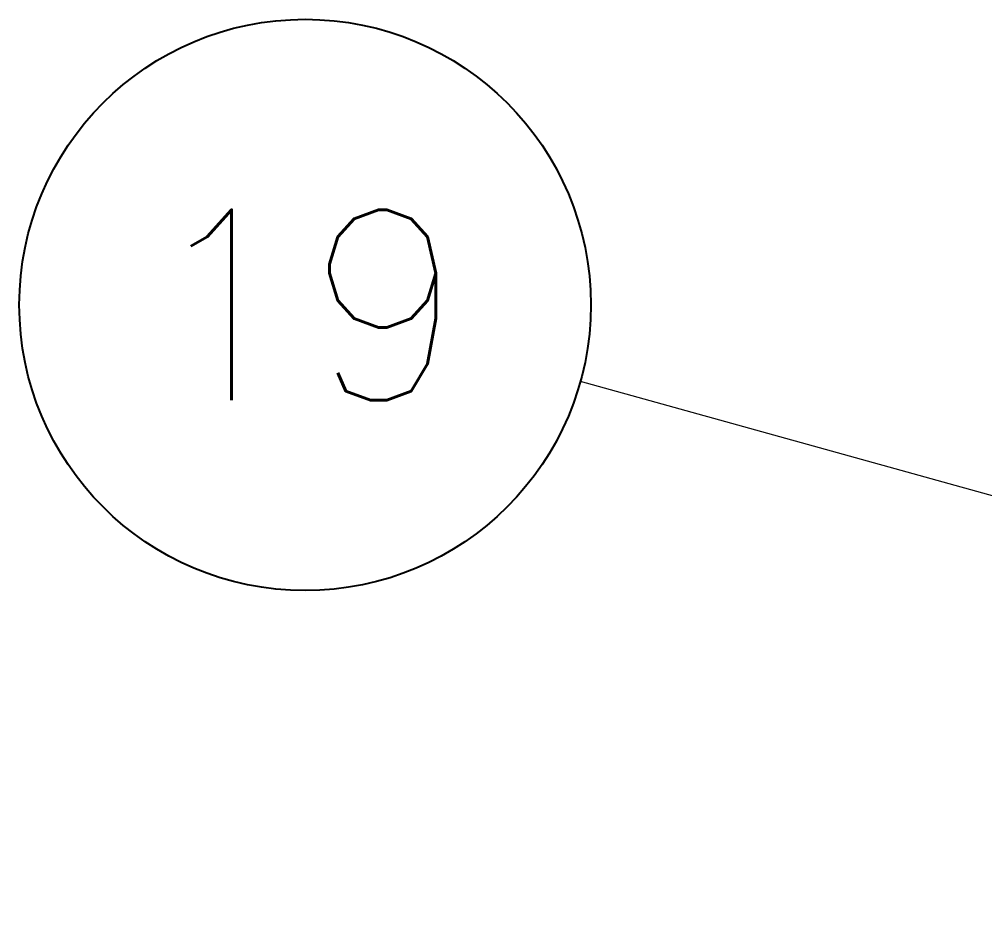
# Model space of a CAD drawing. Header units: millimetres. Extents: x -73083 to 81340, y -6859 to 6812.
# Drawn here: x -65697 to -65114, y -3819 to -3268 of the extents above; entities that cross this region are included whole.
import ezdxf
from ezdxf.enums import TextEntityAlignment as Align

# ---------------------------------------------------------------- set-up
doc = ezdxf.new("R2010")
doc.units = ezdxf.units.MM
doc.layers.add('word_dim', color=253, linetype='Continuous')
doc.styles.get("Standard").update_dxf_attribs({"font": 'romans.shx', "bigfont": 'bigfont.shx'})
doc.dimstyles.new('STANDARD 1-23', dxfattribs={"dimscale": 23, "dimtxt": 3.5, "dimasz": 3, "dimexe": 1, "dimexo": 0, "dimgap": 1, "dimtad": 3, "dimdsep": 46, "dimtxsty": 'Standard', "dimblk1": 'OPEN', "dimblk2": 'OPEN', "dimsah": 1, "dimcen": 0, "dimclrd": 256, "dimclre": 256, "dimclrt": 3, "dimazin": 2, "dimtfac": 1, "dimtmove": 0, "dimatfit": 3, "dimldrblk": 'OPEN', "dimfxl": 0, "dimtolj": 1, "dimtzin": 0, "dimlwd": 13, "dimlwe": 13, "dimarcsym": 0})

# ---------------------------------------------------------------- blocks, each defined once
blk = doc.blocks.new('aa1')
for p, q in [((-0.4, 0.0667), (0, 0)), ((0, 0), (-1, 0)), ((-0.4, -0.0667), (0, 0))]:
    blk.add_line(p, q)
blk = doc.blocks.new('aa2')
blk.add_circle((0, 0), 1)
blk = doc.blocks.new('*D1056')
at = {"layer": 'DEFPOINTS', "color": 0, "linetype": 'Continuous', "ltscale": 2}
for p in [(-65524.18, -3440.27), (-65524.18, -3440.27), (-64161.61, -3818.76)]:
    blk.add_point(p, dxfattribs=at)
at = {"layer": 'word_dim', "linetype": 'Continuous', "lineweight": 13, "ltscale": 2}
blk.add_line((-64327.81, -3772.59), (-65357.97, -3486.44), dxfattribs=at)
at = {"layer": 'word_dim', "linetype": 'Continuous', "lineweight": 13, "ltscale": 2, "xscale": 172.5, "yscale": 172.5, "zscale": 172.5}
for name, p, rotation in [('aa2', (-65524.18, -3440.27), 164.4761540187573), ('aa1', (-64161.61, -3818.76), 344.4761540187573)]:
    blk.add_blockref(name, p, dxfattribs=dict(at, rotation=rotation))
at = {"layer": 'word_dim', "color": 3, "linetype": 'Continuous', "ltscale": 2, "insert": (-64842.89, -3629.51), "char_height": 0.000023, "attachment_point": 5, "rotation": 344.47615}
blk.add_mtext('\\A1;1414.16', dxfattribs=at)
blk = doc.blocks.new('_Open')
at = {"color": 0, "lineweight": -2}
for p, q in [((-1, 0.1667), (0, 0)), ((-1, -0.1667), (0, 0)), ((0, 0), (-1, 0))]:
    blk.add_line(p, q, dxfattribs=at)

msp = doc.modelspace()

# ---------------------------------------------------------------- texts
at = {"layer": 'word_dim', "color": 3, "linetype": 'Continuous', "ltscale": 2}
msp.add_text('19', height=115, dxfattribs=at).set_placement((-65524.18196, -3440.27136), align=Align.MIDDLE_CENTER)

# ---------------------------------------------------------------- dimensions: what is measured, and where the dimension line sits
dim = msp.add_aligned_dim(p1=(-64161.60763, -3818.75744), p2=(-65524.18196, -3440.27136), distance=0, dimstyle='STANDARD 1-23', override={"dimtxt": 1e-06, "dimasz": 7.5, "dimgap": 0, "dimblk1": 'aa1', "dimblk2": 'aa2', "dimse1": 1, "dimse2": 1}, dxfattribs=at)
dim.commit()
dim.dimension.update_dxf_attribs({"geometry": '*D1056', "text_midpoint": (-64842.89479, -3629.51438)})

doc.saveas('drawing.dxf')
